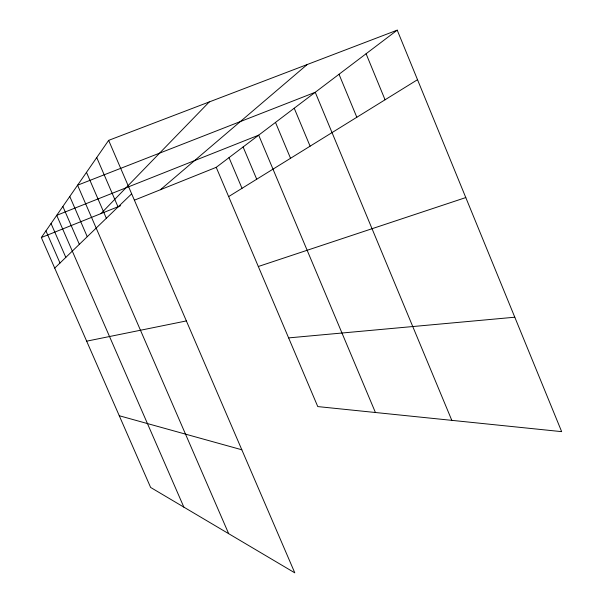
<?xml version="1.0" encoding="UTF-8"?>
<svg xmlns="http://www.w3.org/2000/svg" width="603" height="603" viewBox="0 0 603 603"><rect width="100%" height="100%" fill="white"/><g stroke="black" fill="none" stroke-linecap="round" stroke-linejoin="round"><path stroke-width="0.9" d="M108.646 140.363L294.799 572.85L150.622 487.443L41.343 237.529L108.646 140.363L397.226 30.15L561.657 431.642L317.766 406.58L216.228 167.333L397.226 30.15M100.957 213.598L209.271 101.93M54.715 268.109L131.658 193.827M160.39 189.749L307.236 64.513M228.65 196.593L417.517 79.694M41.343 237.529L120.645 205.698M134.386 200.181L216.228 167.333M258.318 266.503L465.795 197.565M86.659 341.17L186.365 320.932M288.618 337.899L514.796 317.216M119.266 415.738L241.826 449.778M62.863 206.452L79.347 244.328M183.855 507.123L56.712 215.331L258.687 135.155L375.428 412.505M51.044 223.517L65.817 257.391M45.949 230.881L59.991 263.021M228.673 533.678L77.583 185.204L315.248 92.282L451.813 420.359M69.775 196.48L87.247 236.708M96.736 157.556L118.06 206.965M86.485 172.352L106.354 218.263M229.019 157.639L242.014 188.324M243.107 146.966L256.72 179.219M275.488 122.417L290.533 158.287M294.226 108.223L310.093 146.182M339.014 74.267L356.825 117.261M366.089 53.75L385.061 99.781"/></g></svg>
